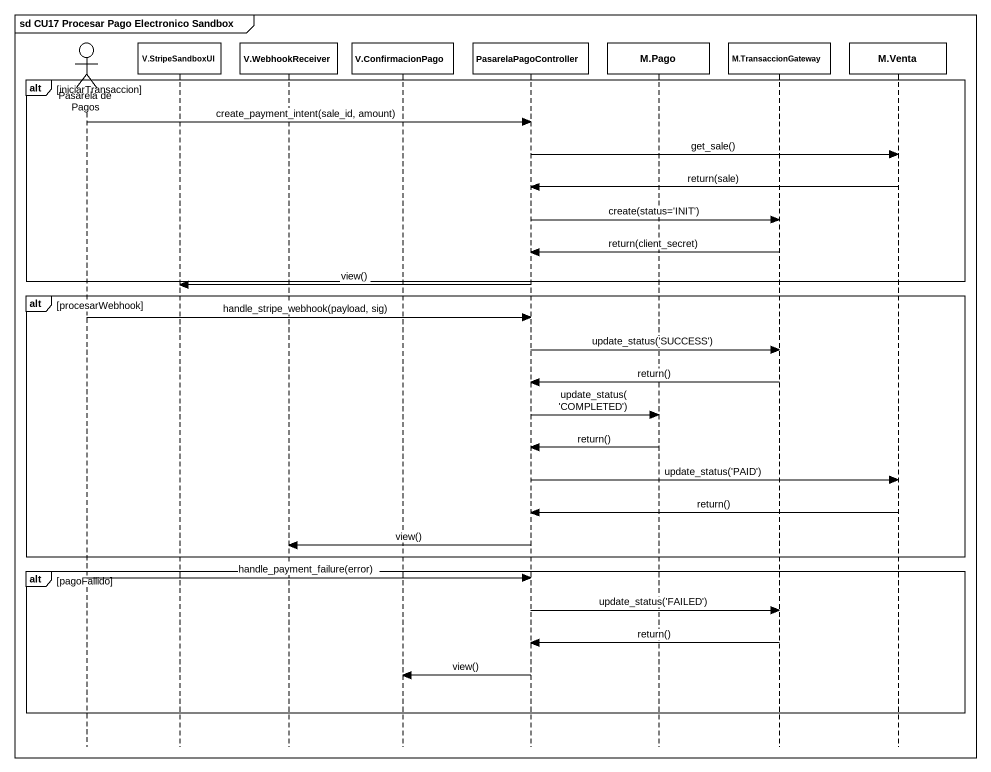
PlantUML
@startuml
mainframe sd CU17 Procesar Pago Electronico Sandbox
hide footbox
actor "Pasarela de Pagos" as Pasarela_de_Pagos
participant "V.StripeSandboxUI" as V_StripeSandboxUI
participant "V.WebhookReceiver" as V_WebhookReceiver
participant "V.ConfirmacionPago" as V_ConfirmacionPago
participant PasarelaPagoController
participant "M.Pago" as M_Pago
participant "M.TransaccionGateway" as M_TransaccionGateway
participant "M.Venta" as M_Venta

alt iniciarTransaccion
  Pasarela_de_Pagos -> PasarelaPagoController : create_payment_intent(sale_id, amount)
  PasarelaPagoController -> M_Venta : get_sale()
  M_Venta -> PasarelaPagoController : return(sale)
  PasarelaPagoController -> M_TransaccionGateway : create(status='INIT')
  M_TransaccionGateway -> PasarelaPagoController : return(client_secret)
end
PasarelaPagoController -> V_StripeSandboxUI : view()
alt procesarWebhook
  Pasarela_de_Pagos -> PasarelaPagoController : handle_stripe_webhook(payload, sig)
  PasarelaPagoController -> M_TransaccionGateway : update_status('SUCCESS')
  M_TransaccionGateway -> PasarelaPagoController : return()
  PasarelaPagoController -> M_Pago : update_status('COMPLETED')
  M_Pago -> PasarelaPagoController : return()
  PasarelaPagoController -> M_Venta : update_status('PAID')
  M_Venta -> PasarelaPagoController : return()
  PasarelaPagoController -> V_WebhookReceiver : view()
end
alt pagoFallido
  Pasarela_de_Pagos -> PasarelaPagoController : handle_payment_failure(error)
  PasarelaPagoController -> M_TransaccionGateway : update_status('FAILED')
  M_TransaccionGateway -> PasarelaPagoController : return()
  PasarelaPagoController -> V_ConfirmacionPago : view()
end
@enduml
